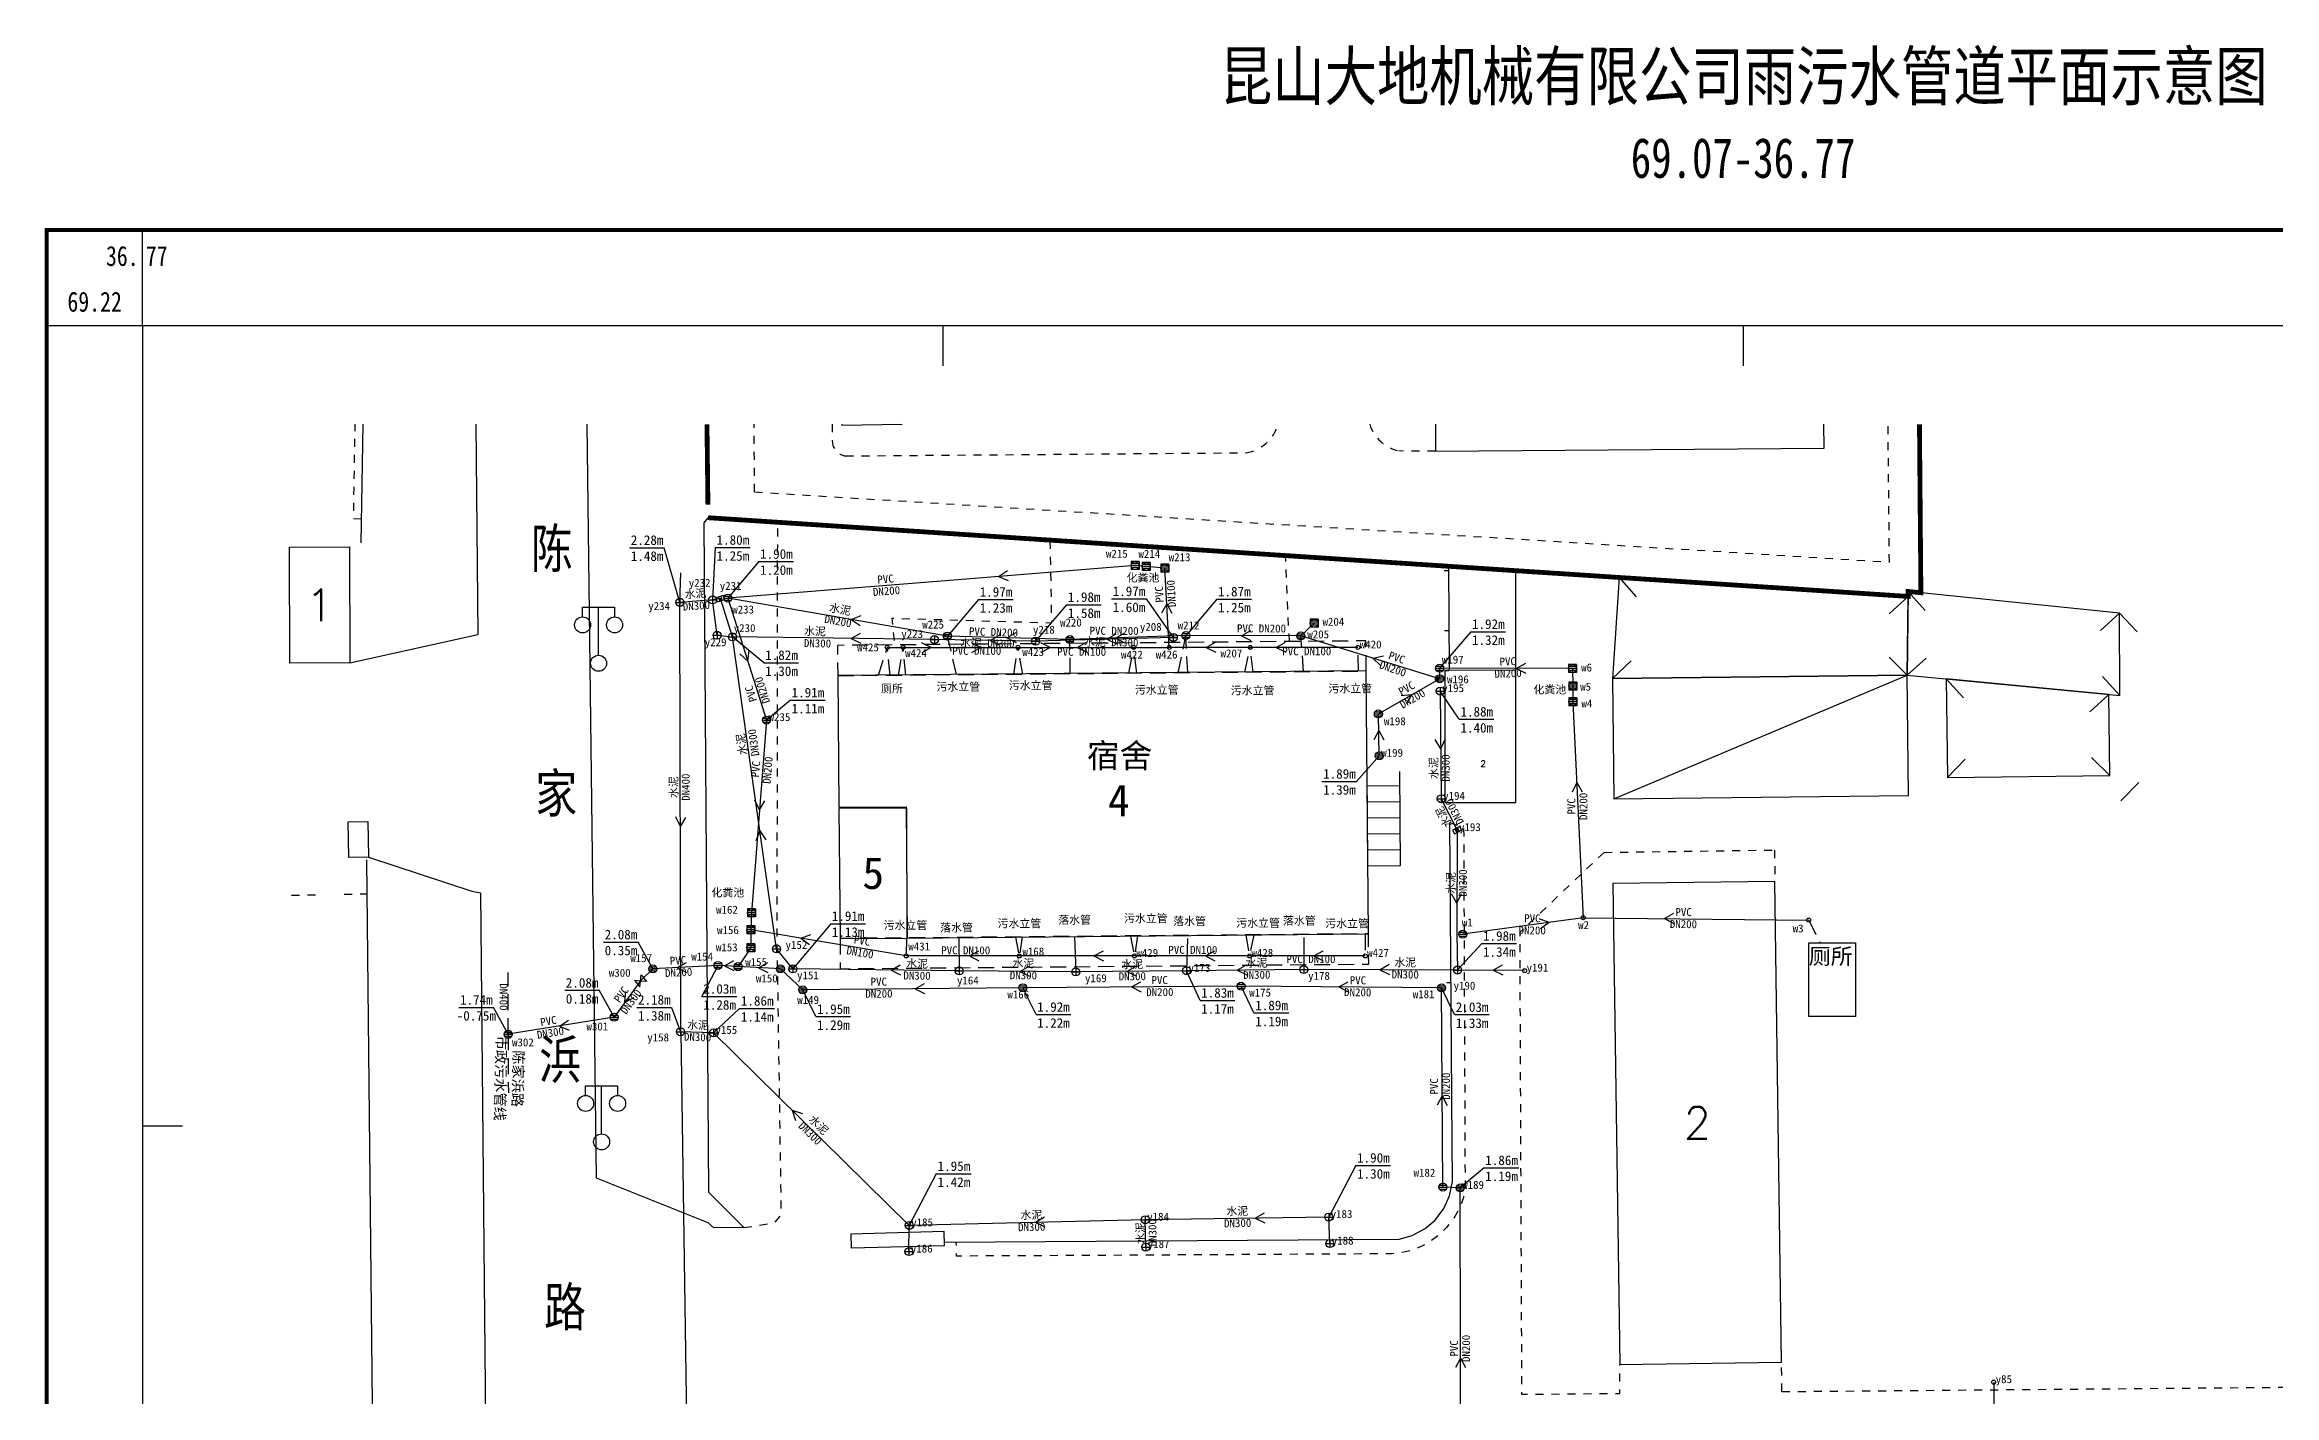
# Model space of a CAD drawing. Extents: x 36763 to 36978, y 69057 to 69240.
# Drawn here: x 36765.9 to 36905.2, y 69155.7 to 69240.1 of the extents above; entities that cross this region are included whole.
import ezdxf
from ezdxf.enums import TextEntityAlignment as Align

# ---------------------------------------------------------------- set-up
doc = ezdxf.new("R2010")
doc.units = 0
doc.header["$LTSCALE"] = 0.5
for name, pattern in [('211002', [0]), ('212002', [0]), ('215002', [0]), ('231202', [3, 2, -1]), ('233002', [0]), ('236012', [0]), ('238312', [0]), ('243012', [0]), ('437512', [0]), ('444022', [2, 1, -1]), ('A50404', [0]), ('A60804', [0]), ('B10012', [0]), ('X5', [3, 2, -1])]:
    doc.linetypes.add(name, pattern=pattern)
doc.layers.get('0').update_dxf_attribs({"linetype": 'CONTINUOUS'})
for name, color, linetype in [('TK', 7, 'CONTINUOUS'), ('WS', 1, 'CONTINUOUS'), ('WSZDH', 246, 'CONTINUOUS'), ('WSZJ', 6, 'CONTINUOUS'), ('YS', 5, 'CONTINUOUS'), ('YSZDH', 160, 'CONTINUOUS'), ('YSZJ', 180, 'CONTINUOUS'), ('底图', 8, 'CONTINUOUS')]:
    doc.layers.add(name, color=color, linetype=linetype)
doc.styles.add('dx', font='txt.shx', dxfattribs={"bigfont": 'dx.shx'})
doc.styles.add('HZ', font='', dxfattribs={"width": 0.8, "bigfont": 'hztxt.shx'})
doc.styles.add('宋体', font='')
doc.styles.add('等线体', font='')
doc.styles.get('HZ').set_extended_font_data('SimSun')
doc.styles.get('宋体').set_extended_font_data('SimSun')
doc.styles.get('等线体').set_extended_font_data('SimHei')
doc.linetypes.add('243022', pattern='A,9.4,[169,szch.SHX,S=1,R=0,X=0,Y=0.15],0.6', length=10)
doc.linetypes.add('245002', pattern='A,4.5,[145,AAA.SHX,S=1,R=0,X=0,Y=1],4.5,-0.5,[146,AAA.SHX,S=1,R=0,X=0,Y=0],-0.5', length=10)
doc.linetypes.add('248002', pattern='A,8,-1,[148,AAA.SHX,S=1,R=0,X=0,Y=0],-1', length=10)

# ---------------------------------------------------------------- blocks, each defined once
blk = doc.blocks.new('雨水井')
for points in [[(-0.5, 0), (0.5, 0)], [(0, 0.5), (0, -0.5)]]:
    blk.add_lwpolyline(points)
blk.add_circle((0, 0), 0.5)
blk = doc.blocks.new('探测点')
blk.add_circle((0, 0), 0.25)
blk = doc.blocks.new('雨水篦')
blk.add_lwpolyline([(-0.25, -0.5), (0.25, -0.5), (0.25, 0.5), (-0.25, 0.5)], close=True)
for points in [[(-0.25, 0.165), (0.25, 0.165)], [(-0.25, -0.17), (0.25, -0.17)]]:
    blk.add_lwpolyline(points)
blk = doc.blocks.new('排水井')
for points in [[(-0.5, 0), (0.5, 0)], [(-0.43, 0.25), (0.43, 0.25)], [(-0.43, -0.25), (0.43, -0.25)]]:
    blk.add_lwpolyline(points)
blk.add_circle((0, 0), 0.5)
blk = doc.blocks.new('化粪池')
at = {"color": 6, "linetype": 'Continuous', "flags": 128}
for points in [[(0.5, 0.5), (-0.5, 0.5)], [(-0.5, 0.5), (-0.5, -0.5)], [(0.5, 0.5), (0.5, -0.5)], [(0.5, -0.5), (-0.5, -0.5)]]:
    blk.add_lwpolyline(points, dxfattribs=at)
at = {"color": 1, "linetype": 'Continuous', "flags": 128}
for points in [[(0.5, 0), (-0.5, 0)], [(0.43, 0.25), (-0.43, 0.25)], [(0.43, -0.25), (-0.43, -0.25)]]:
    blk.add_lwpolyline(points, dxfattribs=at)
at = {"color": 1, "linetype": 'Continuous'}
blk.add_circle((0, 0), 0.5, dxfattribs=at)
blk = doc.blocks.new('352101')
for p, q in [((-1, 2.9), (-1, 3.5)), ((-1, 3.5), (1, 3.5)), ((0, 0.5), (0, 3.5)), ((1, 3.5), (1, 2.9))]:
    blk.add_line(p, q)
for centre in [(-1, 2.4), (1, 2.4), (0, 0)]:
    blk.add_circle(centre, 0.5)
blk = doc.blocks.new('A$C76867B84')
at = {"layer": 'WS', "linetype": 'Continuous'}
blk.add_line((0, 0), (-0.59, -0.32), dxfattribs=at)
at = {"layer": 'WS', "linetype": 'Continuous', "flags": 128}
blk.add_lwpolyline([(0, 0), (-0.59, 0.31)], dxfattribs=at)
blk = doc.blocks.new('A$C58234E7C')
at = {"layer": 'YS', "linetype": 'Continuous'}
blk.add_line((0, 0), (0.63, 0.23), dxfattribs=at)
at = {"layer": 'YS', "linetype": 'Continuous', "flags": 128}
blk.add_lwpolyline([(0, 0), (0.54, -0.39)], dxfattribs=at)
blk = doc.blocks.new('A$C4B0354EA')
at = {"layer": 'WS', "linetype": 'Continuous'}
for p, q in [((0, 0.91), (0.93, 1.44)), ((0.74, 0.71), (0, 0.91)), ((0.74, 0.71), (0.55, 0)), ((0.55, 0), (1.47, 0.53)), ((0.93, 1.44), (0.74, 0.71)), ((1.47, 0.53), (0.74, 0.71))]:
    blk.add_line(p, q, dxfattribs=at)

msp = doc.modelspace()

# ---------------------------------------------------------------- linework, layer by layer
at = {"layer": 'TK', "linetype": 'Continuous'}
for p, q in [((36772.03, 69222.54), (36772.03, 69228.54)), ((36772.03, 69222.54), (36766.03, 69222.54)), ((36822.03, 69222.54), (36822.03, 69220.04)), ((36872.03, 69222.54), (36872.03, 69220.04)), ((36772.03, 69172.54), (36774.53, 69172.54))]:
    msp.add_line(p, q, dxfattribs=at)
at = {"layer": 'TK', "linetype": 'Continuous', "const_width": 0.25, "flags": 128}
msp.add_lwpolyline([(36766.03, 69066.54), (36978.03, 69066.54), (36978.03, 69228.54), (36766.03, 69228.54)], close=True, dxfattribs=at)
at = {"layer": 'TK', "linetype": 'Continuous', "flags": 128}
msp.add_lwpolyline([(36772.03, 69072.54), (36972.03, 69072.54), (36972.03, 69222.54), (36772.03, 69222.54)], close=True, dxfattribs=at)
at = {"layer": 'WS', "linetype": 'Continuous'}
for p, q in [((36822.19, 69206.61), (36808.6, 69205.53)), ((36861.38, 69201.12), (36861.4, 69200.03, 2.06)), ((36861.4, 69200.03, 2.06), (36861.4, 69199.05, 2.06)), ((36861.4, 69199.05, 2.06), (36862.04, 69185.55, 12.21)), ((36862.04, 69185.55, 12.21), (36854.51, 69184.52)), ((36862.04, 69185.55, 12.21), (36876.13, 69185.4, 12.69))]:
    msp.add_line(p, q, dxfattribs=at)
at = {"layer": 'WS', "linetype": 'X5'}
msp.add_line((36876.13, 69185.4, 12.69), (36876.84, 69183.98), dxfattribs=at)
at = {"layer": 'WS'}
for points in [[(36834.04, 69207.56), (36822.19, 69206.61)], [(36834.74, 69207.5), (36834.04, 69207.56)], [(36835.89, 69207.39), (36834.74, 69207.5)], [(36836.18, 69202.44), (36835.89, 69207.39)], [(36808.6, 69205.53), (36811.01, 69197.9)], [(36845.24, 69203.95), (36844.4, 69203.16)], [(36818.56, 69202.44), (36819.55, 69202.44)], [(36819.55, 69202.44), (36826.72, 69202.44)], [(36826.72, 69202.44), (36833.95, 69202.44)], [(36833.95, 69202.44), (36836.18, 69202.44)], [(36841.24, 69202.44), (36836.18, 69202.44)], [(36847.96, 69202.44), (36841.24, 69202.44)], [(36853.07, 69201.14), (36853.07, 69200.48)], [(36861.38, 69201.12), (36853.07, 69201.14)], [(36849.24, 69198.29), (36853.07, 69200.48)], [(36811.01, 69197.9), (36810.07, 69185.86)], [(36849.3, 69195.67), (36849.24, 69198.29)], [(36810.07, 69185.86), (36810.03, 69184.8)], [(36810.03, 69184.8), (36810.03, 69183.66)], [(36819.74, 69183.16), (36810.03, 69184.8)], [(36807.98, 69182.57), (36803.91, 69182.35)], [(36809.23, 69182.49), (36807.98, 69182.57)], [(36810.03, 69183.66), (36809.23, 69182.49)], [(36826.8, 69183.16), (36819.74, 69183.16)], [(36834, 69183.16), (36826.8, 69183.16)], [(36841.19, 69183.16), (36834, 69183.16)], [(36848.42, 69183.16), (36841.19, 69183.16)], [(36803.13, 69181.6), (36801.49, 69179.33)], [(36803.91, 69182.35), (36803.13, 69181.6)], [(36811.88, 69182.35), (36809.23, 69182.49)], [(36813.28, 69181.04), (36811.88, 69182.35)], [(36827.03, 69181.17), (36813.28, 69181.04)], [(36840.66, 69181.27), (36827.03, 69181.17)], [(36853.19, 69181.16), (36840.66, 69181.27)], [(36853.27, 69168.71), (36853.19, 69181.16)], [(36801.49, 69179.33), (36794.87, 69178.26)], [(36854.36, 69168.66), (36853.27, 69168.71)], [(36854.4, 69148.6), (36854.36, 69168.66)]]:
    msp.add_lwpolyline(points, dxfattribs=at)
at = {"layer": 'WS', "linetype": 'Continuous', "elevation": 1.97, "flags": 128}
msp.add_lwpolyline([(36822.31, 69203.15), (36808.6, 69205.53)], dxfattribs=at)
at = {"layer": 'WS', "linetype": 'X5'}
for points in [[(36818, 69200.7), (36818.56, 69202.44)], [(36818.74, 69200.7), (36818.56, 69202.44)], [(36819.25, 69200.71), (36819.55, 69202.44)], [(36819.71, 69200.71), (36819.55, 69202.44)], [(36822.89, 69200.74), (36822.31, 69203.15)], [(36826.46, 69200.77), (36826.72, 69202.44)], [(36827.03, 69200.78), (36826.72, 69202.44)], [(36829.98, 69200.8), (36829.97, 69202.93)], [(36833.65, 69200.84), (36833.95, 69202.44)], [(36834.15, 69200.84), (36833.95, 69202.44)], [(36836.74, 69200.86), (36837.21, 69203.18)], [(36837.33, 69200.87), (36837.21, 69203.18)], [(36840.9, 69200.9), (36841.24, 69202.44)], [(36841.41, 69200.9), (36841.24, 69202.44)], [(36844.57, 69200.93), (36844.4, 69203.16)], [(36848, 69200.96), (36847.96, 69202.44)], [(36819.75, 69184.28), (36819.74, 69183.16)], [(36826.57, 69184.34), (36826.8, 69183.16)], [(36826.98, 69184.35), (36826.8, 69183.16)], [(36833.76, 69184.4), (36834, 69183.16)], [(36834.19, 69184.41), (36834, 69183.16)], [(36840.97, 69184.47), (36841.19, 69183.16)], [(36841.47, 69184.47), (36841.19, 69183.16)], [(36848.42, 69184.53), (36848.42, 69183.16)]]:
    msp.add_lwpolyline(points, dxfattribs=at)
at = {"layer": 'WS', "linetype": 'Continuous', "flags": 128}
for points in [[(36829.97, 69202.93), (36822.31, 69203.15)], [(36837.21, 69203.18), (36829.97, 69202.93)], [(36844.4, 69203.16), (36837.21, 69203.18)], [(36853.07, 69200.48), (36844.4, 69203.16)]]:
    msp.add_lwpolyline(points, dxfattribs=at)
at = {"layer": 'WS', "linetype": 'X5', "flags": 128}
for points in [[(36794.87, 69178.26), (36794.87, 69182.13)], [(36794.87, 69178.26), (36794.88, 69174.6)]]:
    msp.add_lwpolyline(points, dxfattribs=at)
at = {"layer": 'WSZJ', "linetype": 'Continuous'}
for p, q in [((36810.54, 69207.81, -5.83), (36808.59, 69205.53, -1.97)), ((36810.54, 69207.81, -5.83), (36812.7, 69207.81, -5.83)), ((36824.25, 69205.43, -3.86), (36822.31, 69203.15)), ((36824.25, 69205.43, -3.86), (36826.42, 69205.43, -3.86)), ((36839.15, 69205.46, -7.73), (36837.21, 69203.17, -3.87)), ((36839.15, 69205.46, -7.73), (36841.32, 69205.46, -7.73)), ((36855.01, 69203.42, -3.86), (36853.07, 69201.14)), ((36855.01, 69203.42, -3.86), (36857.18, 69203.42, -3.86)), ((36812.51, 69199.15), (36811.01, 69197.9)), ((36812.51, 69199.15), (36814.68, 69199.15)), ((36849.3, 69195.67, 1.89), (36847.88, 69194.07, -3.86)), ((36845.71, 69194.07, -3.86), (36847.88, 69194.07, -3.86)), ((36800.83, 69184.03), (36802.99, 69184.03)), ((36803.91, 69182.35), (36802.99, 69184.03)), ((36806.98, 69180.62), (36807.98, 69182.57)), ((36827.85, 69179.49), (36827.03, 69181.17)), ((36841.47, 69179.6), (36840.66, 69181.27)), ((36854, 69179.49), (36853.19, 69181.16)), ((36791.79, 69179.94), (36793.95, 69179.94)), ((36794.87, 69178.26), (36793.95, 69179.94)), ((36798.4, 69181.01), (36800.56, 69181.01)), ((36801.49, 69179.33), (36800.56, 69181.01)), ((36806.98, 69180.62), (36809.15, 69180.62)), ((36814.09, 69179.37), (36813.28, 69181.04)), ((36814.09, 69179.37), (36816.26, 69179.37)), ((36827.85, 69179.49), (36830.02, 69179.49)), ((36841.47, 69179.6), (36843.64, 69179.6)), ((36854, 69179.49), (36856.17, 69179.49)), ((36855.85, 69169.91), (36854.36, 69168.66)), ((36855.85, 69169.91), (36858.02, 69169.91))]:
    msp.add_line(p, q, dxfattribs=at)
at = {"layer": 'YS', "linetype": 'Continuous'}
for p, q in [((36805.65, 69178.42, 2.18), (36805.6, 69205.26, 2.28)), ((36807.92, 69203.2), (36808.88, 69203.1)), ((36805.65, 69178.42, 2.18), (36806.3, 69133.93, 0.37))]:
    msp.add_line(p, q, dxfattribs=at)
at = {"layer": 'YS', "elevation": 12.64}
msp.add_lwpolyline([(36805.6, 69205.26), (36805.65, 69207.1)], dxfattribs=at)
at = {"layer": 'YS'}
for points in [[(36807.64, 69205.41), (36805.6, 69205.26)], [(36808.13, 69205.49), (36807.64, 69205.41)], [(36807.92, 69203.2), (36807.64, 69205.41)], [(36808.88, 69203.1), (36808.13, 69205.49)], [(36811.64, 69183.6), (36808.88, 69203.1)], [(36821.5, 69202.93), (36808.88, 69203.1)], [(36827.82, 69202.83), (36821.5, 69202.93)], [(36836.43, 69203.07), (36827.82, 69202.83)], [(36853.11, 69199.71), (36853.17, 69192.98)], [(36853.17, 69192.98), (36854.16, 69191.02)], [(36854.16, 69191.02), (36854.15, 69184.57)], [(36823.02, 69184.31), (36823.05, 69182.22)], [(36830.25, 69184.37), (36830.33, 69182.16)], [(36837.32, 69184.26), (36837.26, 69182.23)], [(36844.58, 69184.31), (36844.58, 69182.31)], [(36854.15, 69184.57), (36854.19, 69182.28)], [(36812.66, 69182.35), (36811.64, 69183.6)], [(36823.05, 69182.22), (36812.66, 69182.35)], [(36830.33, 69182.16), (36823.05, 69182.22)], [(36837.26, 69182.23), (36830.33, 69182.16)], [(36844.58, 69182.31), (36837.26, 69182.23)], [(36854.19, 69182.28), (36844.58, 69182.31)], [(36858.38, 69182.24), (36854.19, 69182.28)], [(36807.7, 69178.35), (36805.64, 69178.42)], [(36819.93, 69166.32), (36807.7, 69178.35)], [(36819.91, 69164.68), (36819.93, 69166.32)], [(36834.68, 69166.67), (36819.93, 69166.32)], [(36846.14, 69166.84), (36834.68, 69166.67)], [(36834.71, 69164.96), (36834.68, 69166.67)], [(36846.21, 69165.18), (36846.14, 69166.84)], [(36887.69, 69156.52), (36887.68, 69149.55)]]:
    msp.add_lwpolyline(points, dxfattribs=at)
at = {"layer": 'YS', "linetype": 'Continuous'}
msp.add_circle((36887.69, 69156.52), 0.125, dxfattribs=at)
at = {"layer": 'YSZJ', "linetype": 'Continuous'}
for p, q in [((36802.45, 69208.67), (36804.62, 69208.67)), ((36805.6, 69205.26, 2.28), (36804.62, 69208.67)), ((36807.81, 69208.68, -3.86), (36807.64, 69205.41)), ((36807.81, 69208.68, -3.86), (36809.98, 69208.68, -3.86)), ((36829.76, 69205.11, -3.86), (36827.82, 69202.83)), ((36829.76, 69205.11, -3.86), (36831.93, 69205.11, -3.86)), ((36832.56, 69205.48, -3.86), (36834.73, 69205.48, -3.86)), ((36834.73, 69205.48, -3.86), (36836.43, 69203.07)), ((36810.85, 69201.48), (36808.9, 69203.09)), ((36810.85, 69201.48), (36813.02, 69201.48)), ((36854.29, 69197.95, -1.98), (36853.11, 69199.71)), ((36854.29, 69197.95, -1.98), (36856.46, 69197.95, -1.98)), ((36815.02, 69185.17, -1.83), (36812.66, 69182.35)), ((36815.02, 69185.17, -1.83), (36817.19, 69185.17, -1.83)), ((36855.7, 69183.94), (36854.19, 69182.29, 1.98)), ((36855.7, 69183.94), (36857.87, 69183.94)), ((36838.1, 69180.37), (36837.26, 69182.23)), ((36802.9, 69179.94, -1.05), (36805.07, 69179.94, -1.05)), ((36805.07, 69179.94, -1.05), (36805.64, 69178.42)), ((36809.33, 69179.88), (36807.7, 69178.36, 1.86)), ((36809.33, 69179.88), (36811.5, 69179.88)), ((36838.1, 69180.37), (36840.27, 69180.37)), ((36847.83, 69170.06, 1.9), (36846.15, 69166.84, 1.9)), ((36847.83, 69170.06, 1.9), (36850, 69170.06, 1.9)), ((36821.62, 69169.54), (36819.93, 69166.32)), ((36821.62, 69169.54), (36823.79, 69169.54))]:
    msp.add_line(p, q, dxfattribs=at)
at = {"layer": '底图', "color": 8, "linetype": '243012'}
for p, q in [((36853.35, 69207.26), (36853.6, 69207.26)), ((36853.38, 69203.51), (36853.63, 69203.51)), ((36853.39, 69201.01), (36853.64, 69201.01)), ((36853.52, 69181.5), (36853.77, 69181.5))]:
    msp.add_line(p, q, dxfattribs=at)
at = {"layer": '底图', "color": 8, "linetype": 'B10012'}
for p, q in [((36864.28, 69206.81), (36865.34, 69205.61)), ((36882.34, 69205.63), (36881.16, 69204.54)), ((36882.34, 69205.94), (36883.41, 69204.75)), ((36895.55, 69204.58), (36894.36, 69203.51)), ((36895.55, 69204.58), (36894.36, 69203.51)), ((36895.55, 69204.58), (36896.65, 69203.42)), ((36863.87, 69200.51), (36865.03, 69201.61)), ((36863.95, 69192.98), (36882.28, 69200.71)), ((36882.28, 69200.71), (36881.15, 69201.84)), ((36882.28, 69200.71), (36883.47, 69201.78)), ((36882.28, 69200.71), (36883.47, 69201.78)), ((36884.72, 69200.48), (36885.81, 69199.3)), ((36894.88, 69199.5), (36893.7, 69198.42)), ((36895.56, 69199.44), (36894.48, 69200.62)), ((36895.56, 69199.44), (36894.48, 69200.62)), ((36884.8, 69194.32), (36885.91, 69195.46)), ((36894.94, 69194.44), (36893.8, 69195.56)), ((36895.64, 69192.86), (36896.76, 69194))]:
    msp.add_line(p, q, dxfattribs=at)
at = {"layer": '底图', "color": 8, "linetype": '233002'}
for p, q in [((36848.59, 69188.77), (36848.54, 69194.66)), ((36850.56, 69193.79), (36848.54, 69193.77)), ((36850.56, 69194.68), (36850.61, 69188.79)), ((36850.57, 69192.79), (36848.55, 69192.77)), ((36850.58, 69191.79), (36848.56, 69191.77)), ((36850.59, 69190.79), (36848.57, 69190.77)), ((36850.6, 69189.79), (36848.58, 69189.77)), ((36850.61, 69188.79), (36848.59, 69188.77))]:
    msp.add_line(p, q, dxfattribs=at)
at = {"layer": '底图', "color": 8, "linetype": '444022', "flags": 128}
for points in [[(36785.71, 69210.46), (36785.21, 69210.47), (36785.31, 69216.39)], [(36809.59, 69166.18), (36811.49, 69166.47), (36811.94, 69166.98), (36811.68, 69184.2), (36811.69, 69194.03), (36811.71, 69210.27)], [(36819, 69202.88), (36818.87, 69204.27), (36828.84, 69203.98), (36828.74, 69209.15)], [(36843.68, 69202.81), (36843.44, 69208.18)], [(36863.34, 69189.63), (36858.07, 69184.62), (36858.19, 69155.76), (36864.32, 69155.82), (36864.32, 69157.62)], [(36863.34, 69189.63), (36873.99, 69189.78)], [(36873.99, 69189.78), (36874.02, 69187.82)], [(36781.33, 69186.96), (36783.27, 69186.99)], [(36784.63, 69187.02), (36786.05, 69187.04)], [(36874.46, 69155.93), (36874.43, 69157.76)], [(36874.46, 69155.93), (36956.87, 69156.65)]]:
    msp.add_lwpolyline(points, dxfattribs=at)
at = {"layer": '底图', "color": 8, "linetype": '248002', "flags": 128}
msp.add_lwpolyline([(36785.69, 69208.97), (36785.81, 69216.39)], dxfattribs=at)
at = {"layer": '底图', "color": 8, "linetype": '437512', "flags": 128}
for points in [[(36792.84, 69216.39), (36792.97, 69203.24)], [(36809.59, 69166.18), (36807.72, 69166.17), (36807.36, 69166.48), (36800.39, 69169.28), (36799.81, 69216.39)], [(36784.98, 69201.47), (36792.97, 69203.24)], [(36786.15, 69189.33), (36792.59, 69187.2), (36793.13, 69187.11)], [(36793.13, 69187.11), (36793.8, 69116.54)]]:
    msp.add_lwpolyline(points, dxfattribs=at)
at = {"layer": '底图', "color": 8, "linetype": '243022', "const_width": 0.3, "flags": 128}
for points in [[(36807.29, 69216.39), (36807.35, 69211.37)], [(36807.36, 69210.55), (36882.34, 69205.63), (36882.34, 69205.94), (36883.14, 69205.86), (36883.05, 69216.39)]]:
    msp.add_lwpolyline(points, dxfattribs=at)
at = {"layer": '底图', "color": 8, "linetype": '444022'}
for points in [[(36810.27, 69212.16), (36810.23, 69216.39)], [(36810.27, 69212.16), (36881.17, 69207.78), (36881.09, 69216.39)]]:
    msp.add_lwpolyline(points, dxfattribs=at)
for points in [[(36815.11, 69216.39), (36815.12, 69215.35, 0.376061), (36815.95, 69214.41), (36840.98, 69214.61, 0.295201), (36842.97, 69216.39, 0.295201)], [(36852.82, 69214.7), (36850.52, 69214.72, -0.267845), (36848.7, 69216.39, -0.267845)]]:
    msp.add_lwpolyline(points, format="xyb", dxfattribs=at)
at = {"layer": '底图', "color": 8, "linetype": '211002', "flags": 128}
for points in [[(36815.72, 69216.39), (36815.72, 69216.34), (36819.49, 69216.39)], [(36852.81, 69216.39), (36852.82, 69214.7), (36877.09, 69214.89), (36877.08, 69216.39)]]:
    msp.add_lwpolyline(points, dxfattribs=at)
at = {"layer": '底图', "color": 8, "linetype": '243022', "flags": 128}
for points in [[(36809.59, 69166.18), (36807.4, 69168.38), (36807.11, 69210.22), (36807.36, 69210.55)], [(36853.69, 69201.01), (36853.65, 69207.51)], [(36857.82, 69201.03), (36857.82, 69207.24)], [(36822.14, 69165.28), (36850.54, 69165.46), (36851.35, 69165.68), (36852.17, 69166.12), (36852.79, 69166.64), (36853.34, 69167.38), (36853.69, 69168.16), (36853.87, 69169.06), (36853.85, 69171.5), (36853.7, 69191.5)]]:
    msp.add_lwpolyline(points, dxfattribs=at)
at = {"layer": '底图', "color": 8, "linetype": '211002', "flags": 128}
for points in [[(36784.96, 69208.72), (36784.98, 69201.47), (36781.23, 69201.46), (36781.21, 69208.71)], [(36815.46, 69200.68), (36815.53, 69192.46), (36819.73, 69192.47), (36819.8, 69184.28), (36848.62, 69184.54), (36848.48, 69200.97)], [(36853.39, 69201.01), (36853.4, 69192.74), (36857.84, 69192.76), (36857.82, 69201.03)], [(36815.53, 69192.38), (36815.61, 69184.25), (36819.8, 69184.28), (36819.78, 69192.39)], [(36874.43, 69157.76), (36874.02, 69187.82), (36863.9, 69187.68), (36864.32, 69157.62)]]:
    msp.add_lwpolyline(points, close=True, dxfattribs=at)
at = {"layer": '底图', "color": 8, "linetype": '215002'}
for points in [[(36864.28, 69206.81), (36863.87, 69200.51), (36882.28, 69200.71), (36882.34, 69205.63)], [(36884.72, 69200.48), (36884.8, 69194.32), (36894.94, 69194.44), (36894.88, 69199.5)]]:
    msp.add_lwpolyline(points, close=True, dxfattribs=at)
at = {"layer": '底图', "color": 8, "linetype": '215002', "flags": 128}
msp.add_lwpolyline([(36882.34, 69205.94), (36882.28, 69200.71), (36895.56, 69199.44), (36895.55, 69204.58)], close=True, dxfattribs=at)
at = {"layer": '底图', "color": 8, "linetype": '231202', "flags": 128}
for points in [[(36815.46, 69200.68), (36848.48, 69200.97), (36848.46, 69202.85), (36815.44, 69202.57)], [(36815.61, 69184.25), (36815.62, 69182.36), (36848.64, 69182.65), (36848.62, 69184.54)]]:
    msp.add_lwpolyline(points, close=True, dxfattribs=at)
at = {"layer": '底图', "color": 8, "linetype": '212002', "flags": 128}
msp.add_lwpolyline([(36863.95, 69192.98), (36882.36, 69193.18), (36882.28, 69200.71), (36863.87, 69200.51)], close=True, dxfattribs=at)
at = {"layer": '底图', "color": 8, "linetype": '238312', "flags": 128}
msp.add_lwpolyline([(36786.11, 69191.57), (36786.15, 69189.33), (36784.91, 69189.31), (36784.87, 69191.55)], close=True, dxfattribs=at)
at = {"layer": '底图', "color": 8, "linetype": '444022', "flags": 128}
msp.add_lwpolyline([(36853.7, 69191.5), (36854.57, 69191.21), (36854.66, 69168.51, -0.368776), (36849.61, 69164.54), (36827.88, 69164.42), (36824.88, 69164.41), (36822.88, 69164.4), (36822.87, 69165.28)], format="xyb", dxfattribs=at)
at = {"layer": '底图', "color": 8, "linetype": '245002', "flags": 128}
msp.add_lwpolyline([(36786.54, 69141.13), (36786.04, 69189.17)], dxfattribs=at)
at = {"layer": '底图', "linetype": 'Continuous'}
msp.add_lwpolyline([(36876.14, 69183.98), (36879.05, 69183.98), (36879.05, 69179.38), (36876.14, 69179.38)], close=True, dxfattribs=at)
at = {"layer": '底图', "color": 8, "linetype": '236012', "flags": 128}
msp.add_lwpolyline([(36816.27, 69165.77), (36816.3, 69164.92), (36822.14, 69165.07), (36822.12, 69165.93)], close=True, dxfattribs=at)

# ---------------------------------------------------------------- block references
at = {"layer": 'WS', "xscale": 0.5, "yscale": 0.5, "zscale": 0.5}
for name, p in [('化粪池', (36834.04, 69207.56, 2.1)), ('化粪池', (36834.74, 69207.5, 2.09)), ('化粪池', (36835.89, 69207.39, 2.1)), ('排水井', (36808.6, 69205.53, 1.9)), ('化粪池', (36845.24, 69203.95, 2.06)), ('探测点', (36818.56, 69202.44, 12.37)), ('探测点', (36819.55, 69202.44, 12.37)), ('排水井', (36822.31, 69203.15, 1.97)), ('探测点', (36826.72, 69202.44, 12.36)), ('排水井', (36829.97, 69202.93)), ('探测点', (36833.95, 69202.44, 12.36)), ('探测点', (36836.18, 69202.44, 12.37)), ('排水井', (36837.21, 69203.18)), ('探测点', (36841.24, 69202.44, 12.39)), ('排水井', (36844.4, 69203.16)), ('探测点', (36847.96, 69202.44, 12.55)), ('排水井', (36853.07, 69201.14, 1.92)), ('排水井', (36853.07, 69200.48, 1.93)), ('化粪池', (36861.38, 69201.12, 2.06)), ('化粪池', (36861.4, 69200.03, 2.06)), ('化粪池', (36861.4, 69199.05, 2.06)), ('排水井', (36811.01, 69197.9, 1.91)), ('排水井', (36849.24, 69198.29, 1.9)), ('排水井', (36849.3, 69195.67, 1.89)), ('化粪池', (36810.07, 69185.86, 2.06)), ('探测点', (36862.04, 69185.55, 24.54)), ('探测点', (36876.13, 69185.4, 25.02)), ('化粪池', (36810.03, 69184.8, 2.06)), ('排水井', (36854.51, 69184.52, 1.89)), ('排水井', (36803.91, 69182.35, 2.15)), ('排水井', (36807.98, 69182.57, 2.02)), ('排水井', (36809.23, 69182.49, 2)), ('化粪池', (36810.03, 69183.66, 2.07)), ('排水井', (36811.88, 69182.35, 1.94)), ('探测点', (36819.74, 69183.16, 12.32)), ('探测点', (36826.8, 69183.16, 12.32)), ('探测点', (36834, 69183.16, 12.45)), ('探测点', (36841.19, 69183.16, 12.32)), ('探测点', (36848.42, 69183.16, 12.33)), ('排水井', (36813.28, 69181.04, 1.95)), ('排水井', (36827.03, 69181.17, 1.92)), ('排水井', (36840.66, 69181.27, 1.89)), ('排水井', (36853.19, 69181.16, 2.03)), ('排水井', (36794.87, 69178.26, 1.8)), ('排水井', (36801.49, 69179.33, 2.04)), ('排水井', (36853.27, 69168.71, 2.05)), ('排水井', (36854.36, 69168.66, 1.86))]:
    msp.add_blockref(name, p, dxfattribs=at)
at = {"layer": 'WS', "linetype": 'Continuous'}
for name, p, rotation in [('A$C76867B84', (36825.5, 69206.88), 184.717826010866), ('A$C76867B84', (36836.02, 69205.17), 88.87123105544), ('A$C76867B84', (36816.31, 69204.19, 1.97), 173.7113083239699), ('A$C76867B84', (36840.68, 69203.17), 181.0039559778361), ('A$C76867B84', (36809.84, 69201.59), 289.8688285736096), ('A$C58234E7C', (36816.3, 69203), 10.01916608675919), ('A$C76867B84', (36821.29, 69202.44), 1.003955977996072), ('A$C76867B84', (36824.41, 69202.44), 1.003955977996072), ('A$C58234E7C', (36824.99, 69202.88), 10.01916608675918), ('A$C76867B84', (36826.02, 69203.04), 181.0039559778361), ('A$C76867B84', (36828.74, 69202.44), 1.003955977996072), ('A$C76867B84', (36830.42, 69202.44), 181.0039559778361), ('A$C58234E7C', (36832.28, 69202.96), 10.01916608675919), ('A$C76867B84', (36832.81, 69203.03), 181.0039559778361), ('A$C76867B84', (36838.49, 69202.44), 181.0039559778361), ('A$C76867B84', (36842.86, 69202.44), 181.0039559778361), ('A$C76867B84', (36848.9, 69201.77), 163.6417268591616), ('A$C76867B84', (36857.86, 69201.13), 180.2955621253633), ('A$C76867B84', (36851.32, 69199.48), 32.73778708021444), ('A$C76867B84', (36849.27, 69197.26), 88.87123105543996), ('A$C58234E7C', (36853.14, 69196.11), 101.0451299345785), ('A$C76867B84', (36861.64, 69194, 5.86), 91.1468600641451), ('A$C76867B84', (36810.57, 69192.29), 267.1336863074648), ('A$C58234E7C', (36805.63, 69191.24, 2.23), 95.25753217567207), ('A$C58234E7C', (36810.6, 69190.97), 283.8766100890659), ('A$C58234E7C', (36854.15, 69186.46), 101.0451299345785), ('A$C76867B84', (36859.91, 69185.26, 8.76), 8.040054691719213), ('A$C76867B84', (36867.12, 69185.5, 12.39), 180.2955621253634), ('A$C76867B84', (36813.16, 69184.27), 171.96275898404), ('A$C76867B84', (36805.42, 69182.43), 180.9261626882831), ('A$C76867B84', (36808.38, 69182.54), 180.9261626882831), ('A$C76867B84', (36810.5, 69182.42), 180.9261626882831), ('A$C58234E7C', (36818.79, 69182.27), 10.01916608675929), ('A$C76867B84', (36823.69, 69183.16), 180.2955621253634), ('A$C76867B84', (36831.47, 69183.16), 180.2955621253634), ('A$C76867B84', (36838.43, 69183.16), 180.2955621253634), ('A$C58234E7C', (36840.42, 69182.26), 10.01916608675929), ('A$C76867B84', (36845.21, 69183.16), 180.2955621253634), ('A$C58234E7C', (36849.33, 69182.3), 10.01916608675927), ('A$C58234E7C', (36856.42, 69182.26), 10.01916608675928), ('A$C76867B84', (36820.29, 69181.11), 180.2955621253634), ('A$C58234E7C', (36826.84, 69182.19), 10.01916608675928), ('A$C58234E7C', (36833.52, 69182.19), 10.01916608675929), ('A$C76867B84', (36833.82, 69181.22), 180.2955621253634), ('A$C76867B84', (36846.77, 69181.22), 180.2955621253634), ('A$C76867B84', (36802.16, 69180.26), 235.5682286933484), ('A$C76867B84', (36798.07, 69178.78), 184.7309493117286), ('A$C76867B84', (36853.23, 69174.41), 89.00236843148214), ('A$C58234E7C', (36812.62, 69173.52), 322.5999559284062), ('A$C58234E7C', (36827.81, 69166.51), 10.0191660867593), ('A$C58234E7C', (36841.55, 69166.77), 10.01916608675929), ('A$C76867B84', (36854.38, 69158.03), 89.00236843148214)]:
    msp.add_blockref(name, p, dxfattribs=dict(at, rotation=rotation))
at = {"layer": 'WS', "linetype": 'Continuous', "xscale": 0.4999999999951882, "yscale": 0.5000000000017263, "zscale": 0.5, "rotation": 279.4393679168654}
msp.add_blockref('A$C4B0354EA', (36802.72, 69181.9), dxfattribs=at)
at = {"layer": 'YS', "xscale": 0.5, "yscale": 0.5}
for name, p, zscale in [('雨水井', (36805.6, 69205.26, 2.28), 0.5), ('雨水井', (36807.64, 69205.41, 1.8), 0.5), ('雨水井', (36807.92, 69203.2, 1.67), 0.5), ('雨水井', (36808.88, 69203.1, 1.82), 0.5), ('雨水井', (36821.5, 69202.93, 3.94), 0.5000000000000002), ('雨水井', (36827.82, 69202.83, 1.98), 0.5000000000000002), ('雨水井', (36836.43, 69203.07, 1.96), 0.5), ('雨水井', (36853.11, 69199.71, 1.88), 0.5), ('雨水井', (36853.17, 69192.98, 1.9), 0.5), ('雨水井', (36811.64, 69183.6, 1.89), 0.5), ('雨水井', (36812.66, 69182.35, 1.91), 0.5), ('雨水井', (36844.58, 69182.31, 1.84), 0.5), ('雨水井', (36854.19, 69182.28, 1.98), 0.5), ('雨水井', (36823.05, 69182.22, 1.84), 0.5), ('雨水井', (36830.33, 69182.16, 1.86), 0.5), ('雨水井', (36837.26, 69182.23, 1.83), 0.5), ('探测点', (36858.38, 69182.24, 1.98), 0.5), ('雨水井', (36805.64, 69178.42, 2.18), 0.5), ('雨水井', (36807.7, 69178.35, 1.86), 0.5), ('雨水井', (36819.93, 69166.32, 2.05), 0.5), ('雨水井', (36834.68, 69166.67, 2.01), 0.5), ('雨水井', (36846.14, 69166.84, 1.9), 0.5), ('雨水井', (36819.91, 69164.68, 1.95), 0.5), ('雨水井', (36834.71, 69164.96, 2.05), 0.5), ('雨水井', (36846.21, 69165.18, 2.05), 0.5)]:
    msp.add_blockref(name, p, dxfattribs=dict(at, zscale=zscale))
at = {"layer": 'YS', "zscale": 0.5}
for p, xscale, yscale, rotation in [((36808.13, 69205.49, 1.81), 0.5000000000006808, 0.4999999999985187, 107.2871578043318), ((36854.16, 69191.02, 1.83), 0.4999999999980633, 0.5000000000012396, 297.0197900514124)]:
    msp.add_blockref('雨水篦', p, dxfattribs=dict(at, xscale=xscale, yscale=yscale, rotation=rotation))
at = {"layer": '底图', "color": 8, "linetype": 'Continuous'}
for p in [(36800.52, 69201.45), (36800.71, 69171.54)]:
    msp.add_blockref('352101', p, dxfattribs=at)

# ---------------------------------------------------------------- texts
at = {"layer": 'TK', "linetype": 'Continuous', "width": 0.8}
for s, height, style, p in [('昆山大地机械有限公司雨污水管道平面示意图', 3, '等线体', (36872.07, 69238.22, -2.55)), ('69.22', 1.25, 'HZ', (36769.03, 69224.04))]:
    msp.add_text(s, height=height, dxfattribs=dict(at, style=style)).set_placement(p, align=Align.MIDDLE)
at = {"layer": 'TK', "linetype": 'Continuous', "style": '等线体', "width": 0.75}
msp.add_text('69.07-36.77', height=2.5, dxfattribs=at).set_placement((36872.03, 69231.04), align=Align.BOTTOM_CENTER)
at = {"layer": 'TK', "linetype": 'Continuous', "style": 'HZ', "width": 0.8}
msp.add_text('36.', height=1.25, dxfattribs=at).set_placement((36771.78, 69226.91), align=Align.MIDDLE_RIGHT)
msp.add_text('77', height=1.25, dxfattribs=at).set_placement((36772.23, 69226.91), align=Align.MIDDLE_LEFT)
at = {"layer": 'WSZDH', "style": 'HZ'}
for s, p in [('w215', (36832.22, 69208.05)), ('w214', (36834.25, 69208.04, -2.09)), ('w213', (36836.14, 69207.83)), ('w233', (36808.87, 69204.56, 1.97)), ('w225', (36820.74, 69203.62)), ('w220', (36829.35, 69203.75)), ('w212', (36836.7, 69203.57)), ('w205', (36844.8, 69203.01)), ('w204', (36845.75, 69203.8)), ('w425', (36816.67, 69202.2)), ('w424', (36819.67, 69201.84)), ('w423', (36826.99, 69201.91)), ('w422', (36833.16, 69201.74)), ('w426', (36835.33, 69201.75)), ('w207', (36839.38, 69201.82)), ('w420', (36848.08, 69202.38)), ('w197', (36853.21, 69201.43)), ('w196', (36853.53, 69200.2)), ('w6', (36861.91, 69200.94)), ('w5', (36861.85, 69199.74)), ('w235', (36811.14, 69197.84)), ('w198', (36849.59, 69197.58)), ('w4', (36861.93, 69198.69)), ('w199', (36849.42, 69195.61)), ('w162', (36807.86, 69185.8)), ('w1', (36854.46, 69185)), ('w2', (36861.72, 69184.84)), ('w153', (36807.85, 69183.45)), ('w156', (36807.92, 69184.53)), ('w431', (36819.87, 69183.5)), ('w3', (36875.13, 69184.63)), ('w157', (36802.5, 69182.78)), ('w154', (36806.31, 69182.87)), ('w155', (36809.68, 69182.53)), ('w168', (36827, 69183.19)), ('w429', (36834.12, 69183.1)), ('w428', (36841.31, 69183.1)), ('w427', (36848.54, 69183.1)), ('w300', (36801.16, 69181.86)), ('w150', (36810.35, 69181.51)), ('w149', (36812.93, 69180.16)), ('w166', (36826.06, 69180.5)), ('w175', (36841.17, 69180.62)), ('w181', (36851.39, 69180.52)), ('w301', (36799.76, 69178.5)), ('w302', (36795.11, 69177.51)), ('w182', (36851.44, 69169.36)), ('w189', (36854.48, 69168.6))]:
    msp.add_text(s, height=0.5, dxfattribs=at).set_placement(p)
at = {"layer": 'WSZJ', "linetype": 'Continuous', "style": 'HZ'}
for s, rotation, p in [('DN200', 4.5721, (36818.54, 69205.57)), ('DN100', 93.306, (36836.7, 69205.83)), ('DN200', 349.8652, (36815.41, 69203.69)), ('DN200', 340.9081, (36850.02, 69200.73)), ('DN200', 2.0095, (36857.36, 69200.42)), ('DN200', 107.588, (36811.13, 69199.89)), ('DN200', 29.8432, (36851.57, 69198.89)), ('DN200', 85.4918, (36811.48, 69194.74)), ('DN200', 90.3755, (36862.45, 69192.51)), ('DN200', 359.5013, (36868.3, 69184.75)), ('DN200', 359.5013, (36858.85, 69184.36)), ('DN100', 350.442, (36816.79, 69182.98)), ('DN400', 269.7267, (36794.19, 69180.6)), ('DN200', 3.0827, (36805.54, 69181.73)), ('DN200', 0.4412, (36835.59, 69180.5)), ('DN200', 359.5013, (36847.95, 69180.49)), ('DN300', 54.0024, (36802.86, 69180.07)), ('DN200', 0.5161, (36818.04, 69180.4)), ('DN300', 9.1765, (36797.57, 69177.96)), ('DN200', 90.3755, (36853.87, 69175.02)), ('DN200', 90.1226, (36855.12, 69158.63))]:
    msp.add_text(s, height=0.5, rotation=rotation, dxfattribs=at).set_placement(p, align=Align.BOTTOM_CENTER)
at = {"layer": 'WSZJ', "style": 'HZ'}
for s, rotation, p in [(' PVC ', 4.5721, (36818.48, 69206.32)), (' PVC ', 93.306, (36835.95, 69205.78)), (' 水泥 ', 349.8652, (36815.54, 69204.43)), (' PVC DN200', 358.3407, (36825.01, 69203.01)), (' PVC DN200', 359.8563, (36832.56, 69203.08)), (' PVC DN200', 359.8563, (36841.77, 69203.23)), (' PVC DN100', 359.9885, (36823.98, 69201.83, -17.99)), (' PVC DN100', 359.9885, (36830.53, 69201.77, -17.99)), (' PVC DN100', 359.9884, (36844.6, 69201.8, 17.48)), (' PVC ', 340.9081, (36850.26, 69201.43)), (' PVC ', 2.0095, (36857.34, 69201.17)), (' PVC ', 107.588, (36810.42, 69199.66)), (' PVC ', 29.8432, (36851.2, 69199.54)), (' PVC ', 85.4918, (36810.73, 69194.8)), (' PVC ', 90.3755, (36861.7, 69192.51)), (' PVC ', 359.5013, (36858.86, 69185.11)), (' PVC ', 359.5013, (36868.31, 69185.5)), (' PVC ', 350.442, (36816.92, 69183.72)), (' PVC ', 3.0827, (36805.5, 69182.48)), (' PVC DN100', 359.9883, (36823.29, 69183.11)), (' PVC DN100', 359.9885, (36837.48, 69183.14)), (' PVC DN100', 359.9886, (36844.86, 69182.56)), (' PVC ', 54.0024, (36802.26, 69180.51)), (' PVC ', 0.5161, (36818.03, 69181.15)), (' PVC ', 0.4412, (36835.58, 69181.25)), (' PVC ', 359.5013, (36847.96, 69181.24)), (' PVC ', 9.1765, (36797.45, 69178.7)), (' PVC ', 90.3755, (36853.12, 69175.01)), (' PVC ', 90.1226, (36854.37, 69158.63))]:
    msp.add_text(s, height=0.5, rotation=rotation, dxfattribs=at).set_placement(p, align=Align.BOTTOM_CENTER)
at = {"layer": 'WSZJ', "linetype": 'Continuous', "style": '宋体'}
for s, height, p in [('化粪池', 0.5, (36833.51, 69206.55, 1.24)), ('厕所', 0.5, (36818.17, 69199.62, 2.48)), ('污水立管', 0.5, (36821.63, 69199.74, 1.24)), ('污水立管', 0.5, (36826.15, 69199.82, 1.24)), ('污水立管', 0.5, (36834.03, 69199.54, 1.24)), ('污水立管', 0.5, (36840.02, 69199.5, 1.24)), ('污水立管', 0.5, (36846.12, 69199.62, 1.24)), ('化粪池', 0.5, (36858.93, 69199.56, 1.24)), ('化粪池', 0.5, (36807.57, 69186.87, 1.24)), ('污水立管', 0.5, (36818.33, 69184.83, 1.24)), ('污水立管', 0.5, (36825.45, 69184.94, 1.24)), ('污水立管', 0.5, (36833.35, 69185.26, 1.24)), ('污水立管', 0.5, (36840.36, 69184.97, 1.24)), ('污水立管', 0.5, (36845.92, 69184.94, 1.24)), ('厕所', 1, (36876.14, 69182.64, 2.48))]:
    msp.add_text(s, height=height, dxfattribs=at).set_placement(p)
at = {"layer": 'WSZJ', "linetype": 'Continuous', "char_height": 0.6, "width": 1.4131, "attachment_point": 2, "style": '宋体'}
for s, insert in [('1.90m\\P1.20m', (36811.63, 69208.58, -5.83)), ('1.87m\\P1.25m', (36840.24, 69206.23, -7.73)), ('1.97m\\P1.23m', (36825.35, 69206.21, -3.86)), ('1.92m\\P1.32m', (36856.11, 69204.2, -3.86)), ('1.91m\\P1.11m', (36813.6, 69199.92)), ('1.89m\\P1.39m', (36846.81, 69194.84, -3.86)), ('2.08m\\P0.35m', (36801.92, 69184.8)), ('2.08m\\P0.18m', (36799.49, 69181.78)), ('2.03m\\P1.28m', (36808.08, 69181.4)), ('1.74m\\P-0.75m', (36792.88, 69180.72)), ('1.95m\\P1.29m', (36815.19, 69180.14)), ('1.92m\\P1.22m', (36828.94, 69180.27)), ('1.89m\\P1.19m', (36842.57, 69180.37)), ('2.03m\\P1.33m', (36855.1, 69180.26)), ('1.86m\\P1.19m', (36856.94, 69170.69))]:
    msp.add_mtext(s, dxfattribs=dict(at, insert=insert))
at = {"layer": 'WSZJ', "linetype": 'Continuous', "insert": (36795.81, 69175.48, -4.95), "char_height": 0.65, "width": 5.7688, "attachment_point": 2, "rotation": 268.615, "style": '宋体'}
msp.add_mtext('{\\fSimSun|b1|i0|c134|p2;陈家浜路\\P市政污水管线}', dxfattribs=at)
at = {"layer": 'YSZDH', "style": 'HZ'}
for s, p in [('y232', (36806.15, 69206.23)), ('y231', (36808.09, 69206.04)), ('y234', (36803.62, 69204.78)), ('y230', (36808.96, 69203.4)), ('y223', (36819.43, 69203.03)), ('y218', (36827.66, 69203.3)), ('y208', (36834.34, 69203.48)), ('y229', (36807.15, 69202.52)), ('y195', (36853.23, 69199.65)), ('y194', (36853.29, 69192.92)), ('y193', (36854.28, 69190.96)), ('y152', (36812.2, 69183.6)), ('y173', (36837.38, 69182.17)), ('y191', (36858.5, 69182.18)), ('y151', (36812.92, 69181.7)), ('y164', (36822.91, 69181.38, -17.83)), ('y169', (36830.91, 69181.52)), ('y178', (36844.85, 69181.67)), ('y190', (36853.94, 69181.05)), ('y155', (36807.82, 69178.29)), ('y158', (36803.56, 69177.82)), ('y183', (36846.26, 69166.78)), ('y185', (36820.05, 69166.26)), ('y184', (36834.8, 69166.61)), ('y186', (36820.03, 69164.62)), ('y187', (36834.83, 69164.9)), ('y188', (36846.33, 69165.12)), ('y85', (36887.81, 69156.46))]:
    msp.add_text(s, height=0.5, dxfattribs=at).set_placement(p)
at = {"layer": 'YSZJ', "linetype": 'Continuous', "style": 'HZ'}
for s, rotation, p in [('DN300', 4.233, (36806.66, 69204.65)), ('DN300', 359.0575, (36814.19, 69202.3)), ('DN300', 98.0822, (36810.6, 69196.55)), ('DN300', 90.4675, (36853.85, 69194.91)), ('DN400', 90.397, (36806.36, 69193.71)), ('DN300', 117.0196, (36854.35, 69192.35)), ('DN300', 89.8514, (36854.92, 69187.72)), ('DN300', 359.25, (36820.41, 69181.53)), ('DN300', 359.551, (36827.06, 69181.55)), ('DN300', 0.5703, (36833.87, 69181.49)), ('DN300', 0.6333, (36841.65, 69181.58)), ('DN300', 359.8476, (36850.92, 69181.6)), ('DN300', 358.2133, (36806.69, 69177.69)), ('DN300', 315.4749, (36813.46, 69171.78)), ('DN300', 1.3606, (36827.59, 69165.82)), ('DN300', 91.2461, (36835.53, 69165.87)), ('DN300', 1.3606, (36840.46, 69166.06))]:
    msp.add_text(s, height=0.5, rotation=rotation, dxfattribs=at).set_placement(p, align=Align.BOTTOM_CENTER)
at = {"layer": 'YSZJ', "style": 'HZ'}
for s, rotation, p in [(' 水泥 ', 4.233, (36806.6, 69205.4)), ('水泥 ', 359.0575, (36814.2, 69203.05)), (' 水泥 DN300', 359.0575, (36824.63, 69202.31)), (' 水泥 DN300', 359.0575, (36832.37, 69202.37)), (' 水泥 ', 98.0822, (36809.86, 69196.44)), (' 水泥 ', 90.4675, (36853.1, 69194.9)), (' 水泥 ', 90.397, (36805.61, 69193.71)), (' 水泥 ', 117.0196, (36853.68, 69192.01)), (' 水泥 ', 89.8514, (36854.17, 69187.72)), (' 水泥 ', 359.25, (36820.42, 69182.28)), (' 水泥 ', 359.551, (36827.06, 69182.3)), (' 水泥 ', 0.5703, (36833.87, 69182.24)), (' 水泥 ', 0.6333, (36841.64, 69182.33)), (' 水泥 ', 359.8476, (36850.92, 69182.35)), (' 水泥 ', 358.2133, (36806.72, 69178.44)), (' 水泥 ', 315.4749, (36813.99, 69172.31)), (' 水泥 ', 1.3606, (36827.57, 69166.57)), (' 水泥 ', 1.3606, (36840.44, 69166.81)), (' 水泥 ', 91.2461, (36834.78, 69165.85))]:
    msp.add_text(s, height=0.5, rotation=rotation, dxfattribs=at).set_placement(p, align=Align.BOTTOM_CENTER)
at = {"layer": 'YSZJ', "linetype": 'Continuous', "style": '宋体'}
for p in [(36829.24, 69185.16, 1.24), (36836.42, 69185.08, 1.24), (36843.28, 69185.11, 1.24), (36821.86, 69184.68, 1.24)]:
    msp.add_text('落水管', height=0.5, dxfattribs=at).set_placement(p)
at = {"layer": 'YSZJ', "linetype": 'Continuous', "char_height": 0.6, "width": 1.4131, "attachment_point": 2, "style": '宋体'}
for s, insert in [('2.28m\\P1.48m', (36803.55, 69209.45)), ('1.80m\\P1.25m', (36808.91, 69209.46, -3.86)), ('1.97m\\P1.60m', (36833.66, 69206.25, -3.86)), ('1.98m\\P1.58m', (36830.86, 69205.89, -3.86)), ('1.82m\\P1.30m', (36811.95, 69202.26)), ('1.88m\\P1.40m', (36855.39, 69198.72, -1.98)), ('1.91m\\P1.13m', (36816.11, 69185.95, -1.83)), ('1.98m\\P1.34m', (36856.8, 69184.71)), ('2.18m\\P1.38m', (36804, 69180.72, -1.05)), ('1.86m\\P1.14m', (36810.43, 69180.65)), ('1.83m\\P1.17m', (36839.19, 69181.15)), ('1.95m\\P1.42m', (36822.72, 69170.32)), ('1.90m\\P1.30m', (36848.93, 69170.84, 1.9))]:
    msp.add_mtext(s, dxfattribs=dict(at, insert=insert))
at = {"layer": '底图', "color": 8, "linetype": 'A60804', "style": 'dx'}
for s, p in [('陈', (36797.6, 69208.68, 1.34)), ('家', (36797.87, 69193.39, 1.34)), ('浜', (36798.12, 69176.71, 1.34)), ('路', (36798.42, 69161.27, 1.34))]:
    msp.add_text(s, height=2.75, dxfattribs=at).set_placement(p, align=Align.MIDDLE)
at = {"layer": '底图', "color": 8, "linetype": 'A50404'}
for s, height, style, p in [('1', 2, 'dx', (36783.09, 69205.09)), ('2', 0.4, 'dx', (36855.79, 69195.18)), ('4', 2, 'HZ', (36833.02, 69192.89)), ('5', 2, 'HZ', (36817.68, 69188.33)), ('2', 2, 'dx', (36869.17, 69172.72))]:
    msp.add_text(s, height=height, dxfattribs=dict(at, style=style)).set_placement(p, align=Align.MIDDLE)
at = {"layer": '底图', "color": 8, "linetype": '211002', "style": 'HZ'}
msp.add_text('宿舍', height=1.5, dxfattribs=at).set_placement((36831.03, 69194.93))

doc.saveas('drawing.dxf')
